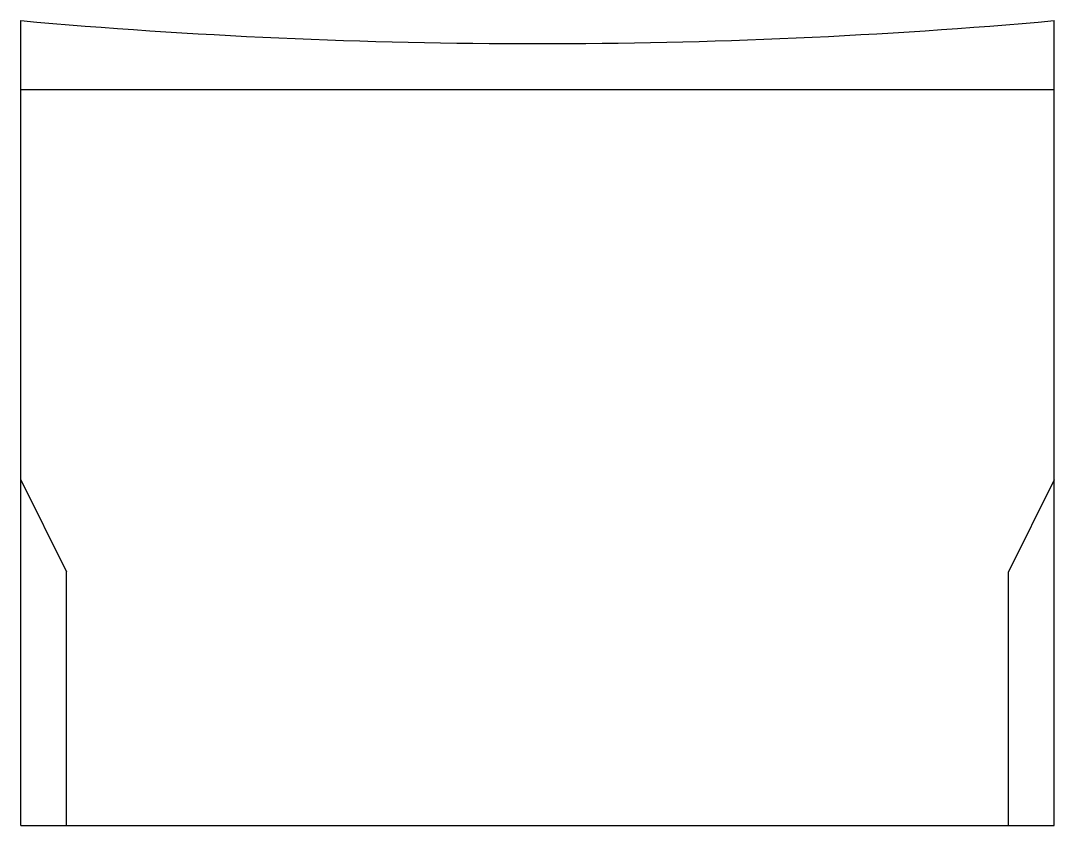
# Model space of a CAD drawing. Extents: x 0 to 0.45, y 0 to 0.35.
import ezdxf

# ---------------------------------------------------------------- set-up
doc = ezdxf.new("R2010")
doc.units = 0
doc.header["$LTSCALE"] = 0.0006
doc.header["$MEASUREMENT"] = 0
doc.layers.get('0').update_dxf_attribs({"linetype": 'CONTINUOUS'})

msp = doc.modelspace()

# ---------------------------------------------------------------- linework, layer by layer
for points in [[(0, 0), (0, 0.35045)], [(0.45, 0.07045), (0.45, 0.35045)], [(0, 0.32045), (0.45, 0.32045)], [(0.45, 0), (0.45, 0.1589)], [(0, 0.15045), (0.02, 0.11045)], [(0.45, 0.15045), (0.43, 0.11045)], [(0.02, 0), (0.02, 0.11045)], [(0.43, 0), (0.43, 0.11045)], [(0, 0), (0.45, 0)]]:
    msp.add_lwpolyline(points)
msp.add_arc((0.225, 2.8767), 2.53625, 264.91039, 275.08961)

doc.saveas('drawing.dxf')
